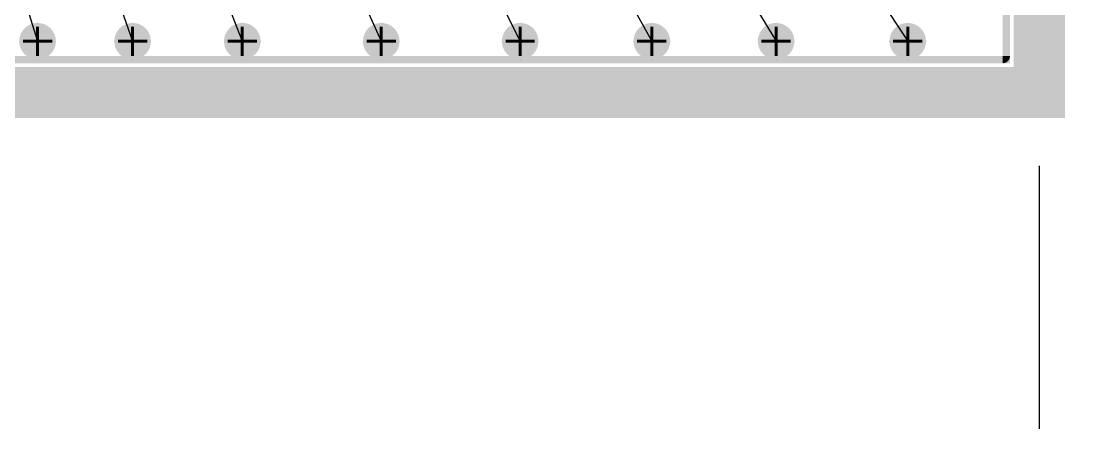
# Model space of a CAD drawing. Extents: x -1.33 to 3.2, y -3.63 to 2.02.
# Drawn here: x 0.804 to 1.525, y -0.331 to -0.051 of the extents above; entities that cross this region are included whole.
import ezdxf

# ---------------------------------------------------------------- set-up
doc = ezdxf.new("R2010")
doc.units = 0
doc.linetypes.add('SIG_0', pattern=[2, 1, 1])
doc.linetypes.add('TRMIDX_2048', pattern=[2, 1, 1])
for name, color, linetype in [('2D_LINE_125', 3, 'CONTINUOUS'), ('2D_LINE_126', 6, 'CONTINUOUS'), ('BOARD_OUTLINE_00', 254, 'CONTINUOUS'), ('DIMENSION2_122', 254, 'CONTINUOUS'), ('DIMENSION4_122', 254, 'CONTINUOUS'), ('DIMENSION6_122', 254, 'CONTINUOUS'), ('DIMENSION7_122', 254, 'CONTINUOUS'), ('DRIL_PLTE_THRU_01', 16, 'CONTINUOUS'), ('DRIL_PLTE_THRU_02', 106, 'CONTINUOUS'), ('DRIL_PLTE_THRU_03', 255, 'CONTINUOUS'), ('DRIL_PLTE_THRU_04', 176, 'CONTINUOUS'), ('DRIL_SYMBOL', 254, 'CONTINUOUS'), ('LINK_00', 254, 'CONTINUOUS'), ('PADS_BOT', 5, 'CONTINUOUS'), ('PADS_INNER', 1, 'CONTINUOUS'), ('PADS_TOP', 1, 'CONTINUOUS'), ('POUR_OUTLINE_01', 1, 'CONTINUOUS'), ('POUR_OUTLINE_02', 112, 'CONTINUOUS'), ('POUR_OUTLINE_04', 5, 'CONTINUOUS'), ('POUR_VIATHERM_01', 1, 'CONTINUOUS'), ('POUR_VIATHERM_02', 112, 'CONTINUOUS'), ('POUR_VIATHERM_04', 5, 'CONTINUOUS'), ('VIAPTS', 34, 'CONTINUOUS')]:
    doc.layers.add(name, color=color, linetype=linetype)

# ---------------------------------------------------------------- blocks, each defined once
blk = doc.blocks.new('SMOOTH_0$01')
at = {"const_width": 0.005}
blk.add_lwpolyline([(-0.0025, 0, 1), (0.0025, 0, 1)], format="xyb", close=True, dxfattribs=at)
blk = doc.blocks.new('BOARD_1')
at = {"layer": 'BOARD_OUTLINE_00', "const_width": 0.01}
blk.add_lwpolyline([(-0.04, 0), (2.56, 0), (2.56, 0.1), (2.65685, 0.19685), (2.65685, 1.45669), (2.56, 1.55354), (2.56, 2.1), (-0.04, 2.1)], close=True, dxfattribs=at)
at = {"layer": 'BOARD_OUTLINE_00'}
blk.add_blockref('SMOOTH_0$01', (2.56, 0), dxfattribs=at)
blk = doc.blocks.new('SMOOTH_0$035')
at = {"const_width": 0.0175}
blk.add_lwpolyline([(-0.00875, 0, 1), (0.00875, 0, 1)], format="xyb", close=True, dxfattribs=at)
blk = doc.blocks.new('DRAWING_9')
at = {"layer": '2D_LINE_125', "const_width": 0.035}
blk.add_lwpolyline([(-0.04, 0), (2.56, 0), (2.56, 0.1), (2.65685, 0.19685), (2.65685, 1.45669), (2.56, 1.55354), (2.56, 2.1), (-0.04, 2.1)], close=True, dxfattribs=at)
at = {"layer": '2D_LINE_125'}
blk.add_blockref('SMOOTH_0$035', (2.56, 0), dxfattribs=at)
blk = doc.blocks.new('DRAWING_10')
at = {"layer": '2D_LINE_126', "const_width": 0.035}
blk.add_lwpolyline([(-0.04, 0), (2.56, 0), (2.56, 0.1), (2.65685, 0.19685), (2.65685, 1.45669), (2.56, 1.55354), (2.56, 2.1), (-0.04, 2.1)], close=True, dxfattribs=at)
at = {"layer": '2D_LINE_126'}
blk.add_blockref('SMOOTH_0$035', (2.56, 0), dxfattribs=at)
blk = doc.blocks.new('D_1dfeghi_12')
at = {"layer": 'DIMENSION2_122', "linetype": 'TRMIDX_2048', "const_width": 0.001}
blk.add_lwpolyline([(1.5, -0.28)], close=True, dxfattribs=at)
at = {"layer": 'DIMENSION4_122', "linetype": 'TRMIDX_2048', "const_width": 0.001}
blk.add_lwpolyline([(1.5, -0.28), (1.5, -0.28), (1.5, -0.28)], close=True, dxfattribs=at)
at = {"layer": 'DIMENSION6_122', "linetype": 'TRMIDX_2048', "const_width": 0.001}
blk.add_lwpolyline([(1.5, -0.15), (1.5, -0.33)], dxfattribs=at)
at = {"layer": 'DIMENSION7_122', "linetype": 'TRMIDX_2048', "const_width": 0.001}
blk.add_lwpolyline([(1.5, -0.1), (1.50003, -0.1)], dxfattribs=at)
blk = doc.blocks.new('POUR_OUTLINE_677')
at = {"layer": 'POUR_OUTLINE_01', "const_width": 0.005}
blk.add_lwpolyline([(-15.36565, -16.56621), (-15.36565, -16.55366, 0.198912), (-15.36638, -16.55189), (-15.45591, -16.46237, -0.198912), (-15.4625, -16.44646), (-15.4625, -15.925, 0.414214), (-15.465, -15.9225), (-18.015, -15.9225, 0.414214), (-18.0175, -15.925), (-18.0175, -17.975, 0.414214), (-18.015, -17.9775), (-15.465, -17.9775, 0.414214), (-15.4625, -17.975), (-15.4625, -17.9, -0.198912), (-15.45591, -17.88409), (-15.36638, -17.79456, 0.198912), (-15.36565, -17.79279), (-15.36565, -17.78025, 0.661266), (-15.36988, -17.77845, -2.350215), (-15.36988, -17.67037, 0.661266), (-15.36565, -17.66857), (-15.36565, -16.67789, 0.661266), (-15.36988, -16.67609, -2.350215), (-15.36988, -16.56801, 0.661266)], format="xyb", close=True, dxfattribs=at)
blk = doc.blocks.new('POUR_VIATHERM_1113')
at = {"layer": 'POUR_VIATHERM_01'}
for points in [[(-15.53, -17.9525), (-15.53, -17.9525)], [(-15.5425, -17.965), (-15.5425, -17.965)], [(-15.5175, -17.965), (-15.5175, -17.965)], [(-15.53, -17.9775), (-15.53, -17.9775)]]:
    blk.add_lwpolyline(points, dxfattribs=at)
blk = doc.blocks.new('POUR_VIATHERM_1115')
at = {"layer": 'POUR_VIATHERM_01'}
for points in [[(-15.62, -17.9525), (-15.62, -17.9525)], [(-15.6325, -17.965), (-15.6325, -17.965)], [(-15.6075, -17.965), (-15.6075, -17.965)], [(-15.62, -17.9775), (-15.62, -17.9775)]]:
    blk.add_lwpolyline(points, dxfattribs=at)
blk = doc.blocks.new('POUR_VIATHERM_1116')
at = {"layer": 'POUR_VIATHERM_01'}
for points in [[(-15.705, -17.9525), (-15.705, -17.9525)], [(-15.7175, -17.965), (-15.7175, -17.965)], [(-15.6925, -17.965), (-15.6925, -17.965)], [(-15.705, -17.9775), (-15.705, -17.9775)]]:
    blk.add_lwpolyline(points, dxfattribs=at)
blk = doc.blocks.new('POUR_VIATHERM_1118')
at = {"layer": 'POUR_VIATHERM_01'}
for points in [[(-15.795, -17.9525), (-15.795, -17.9525)], [(-15.8075, -17.965), (-15.8075, -17.965)], [(-15.7825, -17.965), (-15.7825, -17.965)], [(-15.795, -17.9775), (-15.795, -17.9775)]]:
    blk.add_lwpolyline(points, dxfattribs=at)
blk = doc.blocks.new('POUR_VIATHERM_1119')
at = {"layer": 'POUR_VIATHERM_01'}
for points in [[(-15.89, -17.9525), (-15.89, -17.9525)], [(-15.9025, -17.965), (-15.9025, -17.965)], [(-15.8775, -17.965), (-15.8775, -17.965)], [(-15.89, -17.9775), (-15.89, -17.9775)]]:
    blk.add_lwpolyline(points, dxfattribs=at)
blk = doc.blocks.new('POUR_VIATHERM_1121')
at = {"layer": 'POUR_VIATHERM_01'}
for points in [[(-15.985, -17.9525), (-15.985, -17.9525)], [(-15.9975, -17.965), (-15.9975, -17.965)], [(-15.9725, -17.965), (-15.9725, -17.965)], [(-15.985, -17.9775), (-15.985, -17.9775)]]:
    blk.add_lwpolyline(points, dxfattribs=at)
blk = doc.blocks.new('POUR_VIATHERM_1122')
at = {"layer": 'POUR_VIATHERM_01'}
for points in [[(-16.06, -17.9525), (-16.06, -17.9525)], [(-16.0725, -17.965), (-16.0725, -17.965)], [(-16.0475, -17.965), (-16.0475, -17.965)], [(-16.06, -17.9775), (-16.06, -17.9775)]]:
    blk.add_lwpolyline(points, dxfattribs=at)
blk = doc.blocks.new('POUR_VIATHERM_1123')
at = {"layer": 'POUR_VIATHERM_01'}
for points in [[(-16.125, -17.9525), (-16.125, -17.9525)], [(-16.1375, -17.965), (-16.1375, -17.965)], [(-16.1125, -17.965), (-16.1125, -17.965)], [(-16.125, -17.9775), (-16.125, -17.9775)]]:
    blk.add_lwpolyline(points, dxfattribs=at)
blk = doc.blocks.new('POUR_HEADER_0')
for name in ['POUR_OUTLINE_677', 'POUR_VIATHERM_1123', 'POUR_VIATHERM_1122', 'POUR_VIATHERM_1121', 'POUR_VIATHERM_1119', 'POUR_VIATHERM_1118', 'POUR_VIATHERM_1116', 'POUR_VIATHERM_1115', 'POUR_VIATHERM_1113']:
    blk.add_blockref(name, (18, 18))
blk = doc.blocks.new('POUR_OUTLINE_4')
at = {"layer": 'POUR_OUTLINE_04', "const_width": 0.005}
blk.add_lwpolyline([(-15.36565, -16.56621), (-15.36565, -16.55366, 0.198912), (-15.36638, -16.55189), (-15.45591, -16.46237, -0.198912), (-15.4625, -16.44646), (-15.4625, -15.925, 0.414214), (-15.465, -15.9225), (-18.015, -15.9225, 0.414214), (-18.0175, -15.925), (-18.0175, -17.975, 0.414214), (-18.015, -17.9775), (-15.465, -17.9775, 0.414214), (-15.4625, -17.975), (-15.4625, -17.9, -0.198912), (-15.45591, -17.88409), (-15.36638, -17.79456, 0.198912), (-15.36565, -17.79279), (-15.36565, -17.78025, 0.661266), (-15.36988, -17.77845, -2.350215), (-15.36988, -17.67037, 0.661266), (-15.36565, -17.66857), (-15.36565, -16.67789, 0.661266), (-15.36988, -16.67609, -2.350215), (-15.36988, -16.56801, 0.661266)], format="xyb", close=True, dxfattribs=at)
blk = doc.blocks.new('POUR_VIATHERM_401')
at = {"layer": 'POUR_VIATHERM_04'}
for points in [[(-15.53, -17.9525), (-15.53, -17.9525)], [(-15.5425, -17.965), (-15.5425, -17.965)], [(-15.5175, -17.965), (-15.5175, -17.965)], [(-15.53, -17.9775), (-15.53, -17.9775)]]:
    blk.add_lwpolyline(points, dxfattribs=at)
blk = doc.blocks.new('POUR_VIATHERM_403')
at = {"layer": 'POUR_VIATHERM_04'}
for points in [[(-15.62, -17.9525), (-15.62, -17.9525)], [(-15.6325, -17.965), (-15.6325, -17.965)], [(-15.6075, -17.965), (-15.6075, -17.965)], [(-15.62, -17.9775), (-15.62, -17.9775)]]:
    blk.add_lwpolyline(points, dxfattribs=at)
blk = doc.blocks.new('POUR_VIATHERM_404')
at = {"layer": 'POUR_VIATHERM_04'}
for points in [[(-15.705, -17.9525), (-15.705, -17.9525)], [(-15.7175, -17.965), (-15.7175, -17.965)], [(-15.6925, -17.965), (-15.6925, -17.965)], [(-15.705, -17.9775), (-15.705, -17.9775)]]:
    blk.add_lwpolyline(points, dxfattribs=at)
blk = doc.blocks.new('POUR_VIATHERM_406')
at = {"layer": 'POUR_VIATHERM_04'}
for points in [[(-15.795, -17.9525), (-15.795, -17.9525)], [(-15.8075, -17.965), (-15.8075, -17.965)], [(-15.7825, -17.965), (-15.7825, -17.965)], [(-15.795, -17.9775), (-15.795, -17.9775)]]:
    blk.add_lwpolyline(points, dxfattribs=at)
blk = doc.blocks.new('POUR_VIATHERM_407')
at = {"layer": 'POUR_VIATHERM_04'}
for points in [[(-15.89, -17.9525), (-15.89, -17.9525)], [(-15.9025, -17.965), (-15.9025, -17.965)], [(-15.8775, -17.965), (-15.8775, -17.965)], [(-15.89, -17.9775), (-15.89, -17.9775)]]:
    blk.add_lwpolyline(points, dxfattribs=at)
blk = doc.blocks.new('POUR_VIATHERM_409')
at = {"layer": 'POUR_VIATHERM_04'}
for points in [[(-15.985, -17.9525), (-15.985, -17.9525)], [(-15.9975, -17.965), (-15.9975, -17.965)], [(-15.9725, -17.965), (-15.9725, -17.965)], [(-15.985, -17.9775), (-15.985, -17.9775)]]:
    blk.add_lwpolyline(points, dxfattribs=at)
blk = doc.blocks.new('POUR_VIATHERM_410')
at = {"layer": 'POUR_VIATHERM_04'}
for points in [[(-16.06, -17.9525), (-16.06, -17.9525)], [(-16.0725, -17.965), (-16.0725, -17.965)], [(-16.0475, -17.965), (-16.0475, -17.965)], [(-16.06, -17.9775), (-16.06, -17.9775)]]:
    blk.add_lwpolyline(points, dxfattribs=at)
blk = doc.blocks.new('POUR_VIATHERM_411')
at = {"layer": 'POUR_VIATHERM_04'}
for points in [[(-16.125, -17.9525), (-16.125, -17.9525)], [(-16.1375, -17.965), (-16.1375, -17.965)], [(-16.1125, -17.965), (-16.1125, -17.965)], [(-16.125, -17.9775), (-16.125, -17.9775)]]:
    blk.add_lwpolyline(points, dxfattribs=at)
blk = doc.blocks.new('POUR_HEADER_1')
for name in ['POUR_OUTLINE_4', 'POUR_VIATHERM_411', 'POUR_VIATHERM_410', 'POUR_VIATHERM_409', 'POUR_VIATHERM_407', 'POUR_VIATHERM_406', 'POUR_VIATHERM_404', 'POUR_VIATHERM_403', 'POUR_VIATHERM_401']:
    blk.add_blockref(name, (18, 18))
blk = doc.blocks.new('POUR_OUTLINE_1921')
at = {"layer": 'POUR_OUTLINE_02', "const_width": 0.005}
blk.add_lwpolyline([(-15.36565, -17.63338), (-15.36565, -16.71308, -1.466646), (-15.40121, -16.51706), (-15.45591, -16.46237, -0.198912), (-15.4625, -16.44646), (-15.4625, -15.9225), (-18.0175, -15.9225), (-18.0175, -17.9775), (-15.4625, -17.9775), (-15.4625, -17.9, -0.198912), (-15.45591, -17.88409), (-15.40121, -17.82939, -1.466646)], format="xyb", close=True, dxfattribs=at)
blk = doc.blocks.new('POUR_VIATHERM_2340')
at = {"layer": 'POUR_VIATHERM_02'}
for points in [[(-15.53, -17.9525), (-15.53, -17.9525)], [(-15.5425, -17.965), (-15.5425, -17.965)], [(-15.5175, -17.965), (-15.5175, -17.965)], [(-15.53, -17.9775), (-15.53, -17.9775)]]:
    blk.add_lwpolyline(points, dxfattribs=at)
blk = doc.blocks.new('POUR_VIATHERM_2342')
at = {"layer": 'POUR_VIATHERM_02'}
for points in [[(-15.62, -17.9525), (-15.62, -17.9525)], [(-15.6325, -17.965), (-15.6325, -17.965)], [(-15.6075, -17.965), (-15.6075, -17.965)], [(-15.62, -17.9775), (-15.62, -17.9775)]]:
    blk.add_lwpolyline(points, dxfattribs=at)
blk = doc.blocks.new('POUR_VIATHERM_2343')
at = {"layer": 'POUR_VIATHERM_02'}
for points in [[(-15.705, -17.9525), (-15.705, -17.9525)], [(-15.7175, -17.965), (-15.7175, -17.965)], [(-15.6925, -17.965), (-15.6925, -17.965)], [(-15.705, -17.9775), (-15.705, -17.9775)]]:
    blk.add_lwpolyline(points, dxfattribs=at)
blk = doc.blocks.new('POUR_VIATHERM_2345')
at = {"layer": 'POUR_VIATHERM_02'}
for points in [[(-15.795, -17.9525), (-15.795, -17.9525)], [(-15.8075, -17.965), (-15.8075, -17.965)], [(-15.7825, -17.965), (-15.7825, -17.965)], [(-15.795, -17.9775), (-15.795, -17.9775)]]:
    blk.add_lwpolyline(points, dxfattribs=at)
blk = doc.blocks.new('POUR_VIATHERM_2346')
at = {"layer": 'POUR_VIATHERM_02'}
for points in [[(-15.89, -17.9525), (-15.89, -17.9525)], [(-15.9025, -17.965), (-15.9025, -17.965)], [(-15.8775, -17.965), (-15.8775, -17.965)], [(-15.89, -17.9775), (-15.89, -17.9775)]]:
    blk.add_lwpolyline(points, dxfattribs=at)
blk = doc.blocks.new('POUR_VIATHERM_2348')
at = {"layer": 'POUR_VIATHERM_02'}
for points in [[(-15.985, -17.9525), (-15.985, -17.9525)], [(-15.9975, -17.965), (-15.9975, -17.965)], [(-15.9725, -17.965), (-15.9725, -17.965)], [(-15.985, -17.9775), (-15.985, -17.9775)]]:
    blk.add_lwpolyline(points, dxfattribs=at)
blk = doc.blocks.new('POUR_VIATHERM_2349')
at = {"layer": 'POUR_VIATHERM_02'}
for points in [[(-16.06, -17.9525), (-16.06, -17.9525)], [(-16.0725, -17.965), (-16.0725, -17.965)], [(-16.0475, -17.965), (-16.0475, -17.965)], [(-16.06, -17.9775), (-16.06, -17.9775)]]:
    blk.add_lwpolyline(points, dxfattribs=at)
blk = doc.blocks.new('POUR_VIATHERM_2350')
at = {"layer": 'POUR_VIATHERM_02'}
for points in [[(-16.125, -17.9525), (-16.125, -17.9525)], [(-16.1375, -17.965), (-16.1375, -17.965)], [(-16.1125, -17.965), (-16.1125, -17.965)], [(-16.125, -17.9775), (-16.125, -17.9775)]]:
    blk.add_lwpolyline(points, dxfattribs=at)
blk = doc.blocks.new('POUR_HEADER_2')
for name in ['POUR_OUTLINE_1921', 'POUR_VIATHERM_2350', 'POUR_VIATHERM_2349', 'POUR_VIATHERM_2348', 'POUR_VIATHERM_2346', 'POUR_VIATHERM_2345', 'POUR_VIATHERM_2343', 'POUR_VIATHERM_2342', 'POUR_VIATHERM_2340']:
    blk.add_blockref(name, (18, 18))
blk = doc.blocks.new('DRIL_SYMBOL_0$012')
at = {"layer": 'DRIL_SYMBOL', "const_width": 0.002}
for points in [[(0, -0.01), (0, 0.01)], [(-0.01, 0), (0.01, 0)]]:
    blk.add_lwpolyline(points, dxfattribs=at)
blk = doc.blocks.new('DRIL_HOLE_0$012')
at = {"const_width": 0.006}
blk.add_lwpolyline([(-0.003, 0, 1), (0.003, 0, 1)], format="xyb", close=True, dxfattribs=at)
blk.add_blockref('DRIL_SYMBOL_0$012', (0, 0))
blk = doc.blocks.new('PAD_66')
at = {"const_width": 0.0125}
blk.add_lwpolyline([(0, -0.00625, 1), (0, 0.00625, 1)], format="xyb", close=True, dxfattribs=at)
blk = doc.blocks.new('STK_TOP_3')
at = {"layer": 'DRIL_PLTE_THRU_01'}
blk.add_blockref('DRIL_HOLE_0$012', (0, 0), dxfattribs=at)
at = {"layer": 'DRIL_PLTE_THRU_02'}
blk.add_blockref('DRIL_HOLE_0$012', (0, 0), dxfattribs=at)
at = {"layer": 'DRIL_PLTE_THRU_03'}
blk.add_blockref('DRIL_HOLE_0$012', (0, 0), dxfattribs=at)
at = {"layer": 'DRIL_PLTE_THRU_04'}
blk.add_blockref('DRIL_HOLE_0$012', (0, 0), dxfattribs=at)
at = {"layer": 'PADS_BOT'}
blk.add_blockref('PAD_66', (0, 0), dxfattribs=at)
at = {"layer": 'PADS_INNER'}
blk.add_blockref('PAD_66', (0, 0), dxfattribs=at)
at = {"layer": 'PADS_TOP'}
blk.add_blockref('PAD_66', (0, 0), dxfattribs=at)
blk = doc.blocks.new('SYM_TOP_1')
blk.add_blockref('STK_TOP_3', (0, 0))

msp = doc.modelspace()

# ---------------------------------------------------------------- linework, layer by layer
at = {"layer": 'LINK_00', "linetype": 'SIG_0'}
for q in [(1.41, -0.065), (1.32, -0.065), (1.235, -0.065), (1.145, -0.065), (1.05, -0.065), (0.955, -0.065), (0.88, -0.065), (0.815, -0.065)]:
    msp.add_line((0.28, 1.655), q, dxfattribs=at)

# ---------------------------------------------------------------- block references
for name, p in [('DRAWING_9', (-1.06, -0.1)), ('DRAWING_10', (-1.06, -0.1)), ('BOARD_1', (-1.06, -0.1)), ('D_1dfeghi_12', (0, 0))]:
    msp.add_blockref(name, p)
at = {"linetype": 'SIG_0'}
for name in ['POUR_HEADER_0', 'POUR_HEADER_1', 'POUR_HEADER_2']:
    msp.add_blockref(name, (-1.06, -0.1), dxfattribs=at)
at = {"layer": 'VIAPTS', "linetype": 'SIG_0'}
for p in [(0.815, -0.065), (0.88, -0.065), (0.955, -0.065), (1.05, -0.065), (1.145, -0.065), (1.235, -0.065), (1.32, -0.065), (1.41, -0.065)]:
    msp.add_blockref('SYM_TOP_1', p, dxfattribs=at)

doc.saveas('drawing.dxf')
